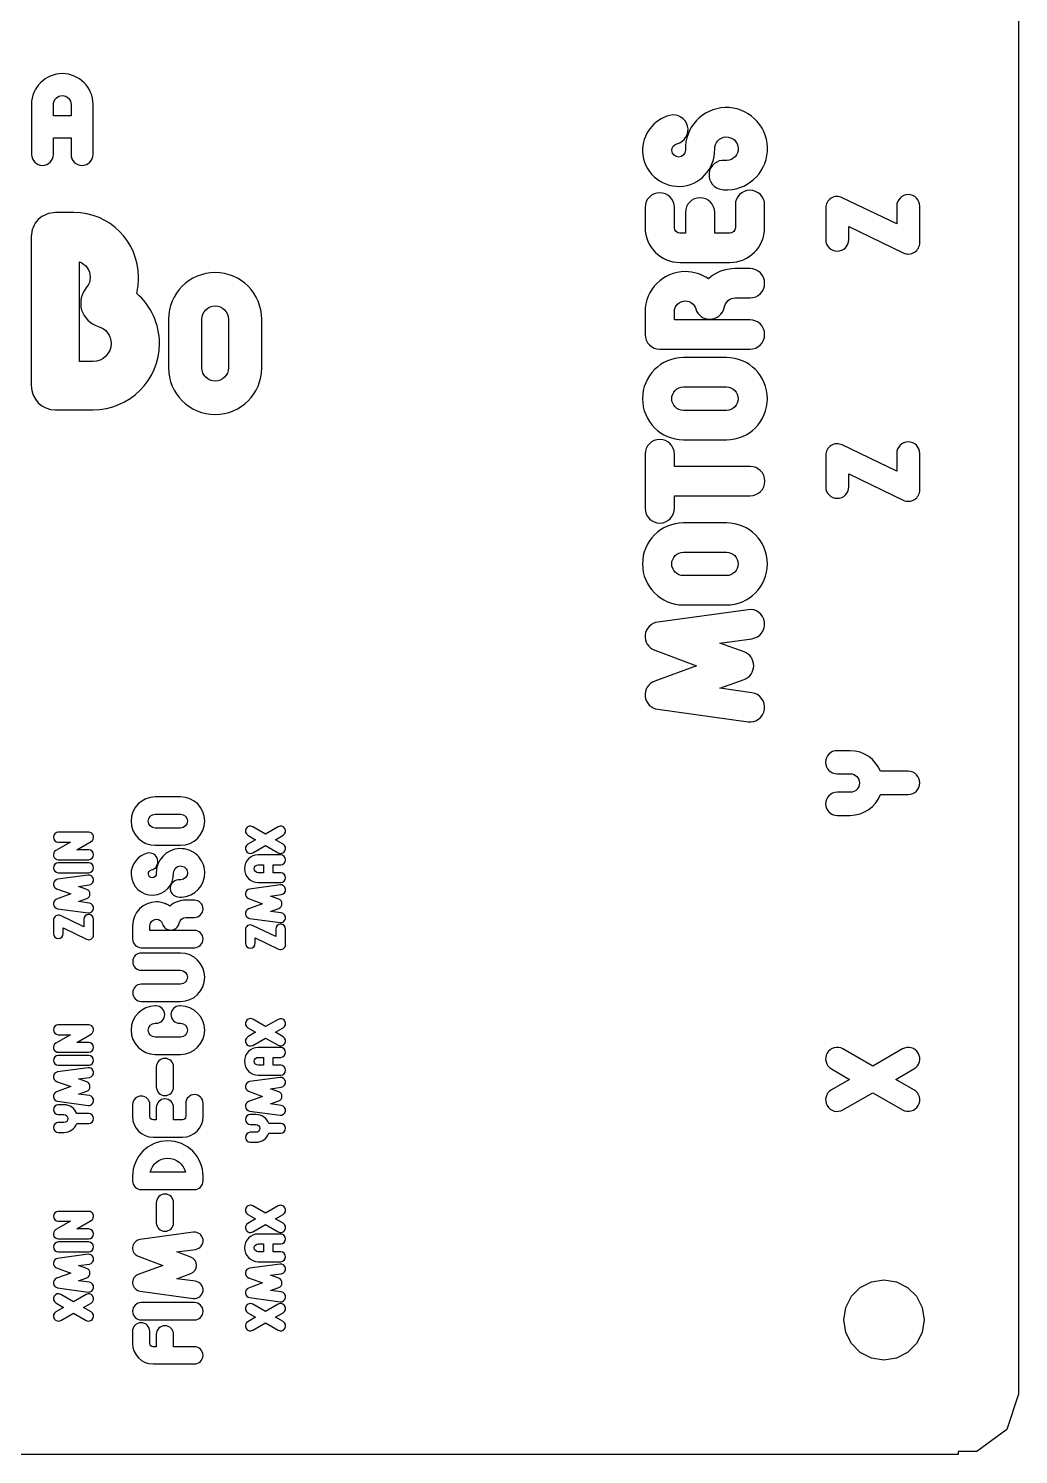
# Model space of a CAD drawing. Extents: x 0 to 215, y 0 to 110.
# Drawn here: x 165.3 to 214.6, y 0.1 to 71.2 of the extents above; entities that cross this region are included whole.
import ezdxf

# ---------------------------------------------------------------- set-up
doc = ezdxf.new("R2010")
doc.units = 0
doc.layers.get('0').update_dxf_attribs({"linetype": 'CONTINUOUS'})

msp = doc.modelspace()

# ---------------------------------------------------------------- linework, layer by layer
at = {"color": 7}
for points in [[(214.57824, 107.142861), (214.57824, 3.142869)], [(165.426681, 67.372289), (165.426681, 64.884608)], [(166.521263, 66.804512), (166.521263, 67.372289)], [(167.399267, 67.372289), (167.399267, 66.804512), (166.521263, 66.804512)], [(168.493849, 64.884608), (168.493849, 67.372289)], [(197.218077, 66.826297), (197.218077, 66.826297)], [(166.521263, 64.884608), (166.521263, 65.709933), (167.399267, 65.709933), (167.399267, 64.884608)], [(197.569099, 65.414406), (197.569099, 65.414406)], [(199.971654, 64.587543), (199.971654, 64.587543)], [(208.513254, 62.304399), (208.513254, 61.419122), (205.802095, 62.728594)], [(167.53958, 61.987176), (166.625501, 61.987176)], [(195.985598, 62.249727), (195.985598, 61.235661)], [(197.444292, 61.235661), (197.444292, 62.249727)], [(197.990327, 61.99231), (197.990327, 60.962644), (197.717308, 60.962644)], [(200.205667, 60.962644), (199.449021, 60.962644), (199.449021, 61.99231)], [(200.478686, 62.374534), (200.478686, 61.235661)], [(201.93738, 61.235661), (201.93738, 62.374534)], [(204.978296, 62.212192), (204.978296, 60.644515)], [(209.662883, 60.496969), (209.662883, 62.304408)], [(206.127926, 60.644515), (206.127926, 61.296177), (208.839085, 59.980556)], [(165.415316, 60.789865), (165.415316, 53.374253)], [(168.492277, 54.571567), (167.822815, 54.571567), (167.822815, 59.528182)], [(197.717308, 59.503951), (200.205667, 59.503951)], [(201.211934, 59.195098), (200.470886, 59.195098)], [(200.470886, 57.736404), (201.211934, 57.736404)], [(195.985598, 57.04216), (195.985598, 55.918887)], [(201.211934, 56.644334), (197.444292, 56.644334), (197.444292, 57.04216)], [(172.252987, 56.678991), (172.252987, 54.252526)], [(173.909008, 54.252526), (173.909008, 56.678991)], [(175.237366, 56.678991), (175.237366, 54.252526)], [(176.893384, 54.252526), (176.893384, 56.678991)], [(196.718846, 55.18564), (201.211934, 55.18564)], [(200.034057, 54.762344), (197.89672, 54.762344)], [(197.89672, 53.30365), (200.034057, 53.30365)], [(166.612624, 52.164067), (168.492277, 52.164067)], [(200.034057, 52.133573), (197.89672, 52.133573)], [(197.89672, 50.67488), (200.034057, 50.67488)], [(195.985598, 49.958698), (195.985598, 47.259723)], [(201.219734, 49.342458), (197.444292, 49.342458), (197.444292, 49.958698)], [(204.978296, 49.897716), (204.978296, 48.330039)], [(208.513254, 49.989923), (208.513254, 49.104646), (205.802095, 50.414118)], [(209.662883, 48.18249), (209.662883, 49.989932)], [(206.127926, 48.330039), (206.127926, 48.981699), (208.839085, 47.66608)], [(197.444292, 47.259723), (197.444292, 47.883764), (201.219734, 47.883764)], [(200.034057, 46.535253), (197.89672, 46.535253)], [(197.89672, 45.076559), (200.034057, 45.076559)], [(200.034057, 43.906482), (197.89672, 43.906482)], [(201.110525, 42.21158), (196.617438, 41.595342)], [(197.89672, 42.447789), (200.034057, 42.447789)], [(200.915516, 40.105446), (199.714237, 40.550073), (201.305538, 40.768487)], [(196.461428, 40.19125), (198.544163, 39.419002), (196.461428, 38.654553)], [(201.305538, 38.077315), (199.714237, 38.29573), (200.915516, 38.740357)], [(196.617438, 37.25046), (201.110525, 36.626422)], [(206.195552, 35.190975), (205.550036, 35.190975)], [(209.091143, 34.164298), (207.701749, 34.164298)], [(205.550036, 34.041342), (206.195552, 34.041342)], [(172.850155, 32.88945), (171.589017, 32.88945)], [(206.195552, 33.119181), (205.550036, 33.119181)], [(207.707899, 33.014669), (209.091143, 33.014669)], [(171.589017, 32.028748), (172.850155, 32.028748)], [(205.550036, 31.969552), (206.195552, 31.969552)], [(172.850155, 31.338345), (171.589017, 31.338345)], [(177.713979, 31.40285), (177.713979, 31.40285), (177.080709, 31.040231), (176.447439, 31.405477)], [(166.76401, 30.637232), (167.363123, 30.637232), (166.64051, 30.21943)], [(168.277554, 31.128606), (166.76401, 31.128606)], [(168.277554, 30.25359), (167.678444, 30.25359), (168.401055, 30.671392)], [(176.200435, 30.979796), (176.589332, 30.756442), (176.200435, 30.533089)], [(177.958352, 30.535716), (177.57471, 30.756442), (177.958352, 30.977165)], [(171.188583, 30.083252), (171.188583, 30.083252)], [(171.589017, 30.477641), (172.850155, 30.477641)], [(176.447439, 30.107405), (177.080709, 30.472654), (177.713979, 30.110032), (177.713979, 30.110032)], [(177.837479, 30.001108), (176.720717, 30.001108)], [(168.274927, 29.606937), (168.274927, 29.606937), (166.761383, 29.606937), (166.761383, 29.606937)], [(166.761383, 29.11556), (168.274927, 29.11556), (168.274927, 29.11556)], [(166.76401, 29.762216), (168.277554, 29.762216)], [(171.395703, 29.250166), (171.395703, 29.250166)], [(176.720717, 29.509731), (176.975601, 29.509731), (176.975601, 29.11558)], [(176.975601, 29.11558), (176.720717, 29.11558)], [(177.837479, 29.11558), (177.466975, 29.11558), (177.466975, 29.509731), (177.837479, 29.509731)], [(168.243394, 28.994566), (166.729853, 28.786977)], [(168.177701, 28.285093), (167.77304, 28.434868), (168.309087, 28.508444)], [(172.813334, 28.76228), (172.813334, 28.76228)], [(177.803319, 28.508466), (176.289778, 28.300878)], [(176.720717, 28.624205), (177.837479, 28.624205)], [(166.677298, 28.313995), (167.378888, 28.053857), (166.677298, 27.796343)], [(168.309087, 27.601895), (167.77304, 27.67547), (168.177701, 27.825248)], [(173.545161, 27.746952), (173.107906, 27.746952)], [(176.237223, 27.827896), (176.938813, 27.567757), (176.237223, 27.310244)], [(177.737626, 27.798993), (177.332965, 27.948769), (177.869012, 28.022344)], [(166.729853, 27.323361), (168.243394, 27.113148)], [(177.869012, 27.115795), (177.332965, 27.189371), (177.737626, 27.339149)], [(166.519637, 26.754523), (166.519637, 26.084465)], [(168.030553, 26.793927), (168.030553, 26.41554), (166.871746, 26.975235)], [(167.011014, 26.084465), (167.011014, 26.362999), (168.169819, 25.800677)], [(168.521928, 26.021414), (168.521928, 26.793952)], [(170.461359, 26.47661), (170.461359, 25.813822)], [(173.545161, 26.241872), (171.322063, 26.241872), (171.322063, 26.47661)], [(173.107906, 26.886247), (173.545161, 26.886247)], [(176.289778, 26.837262), (177.803319, 26.627049)], [(177.590478, 26.307827), (177.590478, 25.92944), (176.431671, 26.489135)], [(178.081853, 25.535314), (178.081853, 26.307852)], [(176.079562, 26.268423), (176.079562, 25.598366)], [(176.570939, 25.598366), (176.570939, 25.876899), (177.729744, 25.314577)], [(170.894011, 25.38117), (173.545161, 25.38117)], [(172.850155, 25.113855), (170.894011, 25.113855), (170.894011, 25.113855)], [(170.894011, 24.253153), (170.894011, 24.253153), (172.850155, 24.253153)], [(172.850155, 23.562747), (170.894011, 23.562747), (170.894011, 23.562747)], [(170.894011, 22.702046), (172.850155, 22.702046)], [(171.630442, 22.479463), (171.589017, 22.479463)], [(172.850155, 22.479463), (172.804128, 22.479463)], [(168.277554, 21.537899), (166.76401, 21.537899)], [(171.589017, 21.618758), (171.630442, 21.618758)], [(172.804128, 21.618758), (172.850155, 21.618758)], [(176.200435, 21.389086), (176.589332, 21.165733), (176.200435, 20.942382)], [(177.713979, 21.812143), (177.713979, 21.812143), (177.080709, 21.449521), (176.447439, 21.81477)], [(177.958352, 20.945009), (177.57471, 21.165733), (177.958352, 21.386459)], [(166.76401, 21.046522), (167.363123, 21.046522), (166.64051, 20.628723)], [(168.277554, 20.662883), (167.678444, 20.662883), (168.401055, 21.080682)], [(172.850155, 20.928355), (171.589017, 20.928355)], [(176.447439, 20.516698), (177.080709, 20.881944), (177.713979, 20.519325), (177.713979, 20.519325)], [(168.274927, 20.016227), (168.274927, 20.016227), (166.761383, 20.016227), (166.761383, 20.016227)], [(166.76401, 20.171506), (168.277554, 20.171506)], [(171.589017, 20.067654), (172.850155, 20.067654)], [(177.837479, 20.410399), (176.720717, 20.410399)], [(176.720717, 19.919024), (176.975601, 19.919024), (176.975601, 19.524873)], [(177.837479, 19.524873), (177.466975, 19.524873), (177.466975, 19.919024), (177.837479, 19.919024)], [(208.802391, 20.335232), (208.802391, 20.335232), (207.32078, 19.486843), (205.839173, 20.341381)], [(168.243394, 19.403856), (166.729853, 19.196267)], [(166.761383, 19.52485), (168.274927, 19.52485), (168.274927, 19.52485)], [(171.644251, 19.439819), (171.644251, 19.439819), (171.644251, 18.445638), (171.644251, 18.445638)], [(172.504952, 18.445638), (172.504952, 19.439819), (172.504952, 19.439819)], [(176.975601, 19.524873), (176.720717, 19.524873)], [(205.261283, 19.345444), (206.171151, 18.822884), (205.261283, 18.300327)], [(209.37413, 18.306474), (208.476559, 18.822884), (209.37413, 19.339298)], [(166.677298, 18.723285), (167.378888, 18.463147), (166.677298, 18.205633)], [(168.177701, 18.694383), (167.77304, 18.844161), (168.309087, 18.917734)], [(177.803319, 18.917756), (176.289778, 18.710168)], [(176.720717, 19.033496), (177.837479, 19.033496)], [(168.309087, 18.011185), (167.77304, 18.08476), (168.177701, 18.234539)], [(176.237223, 18.237186), (176.938813, 17.977048), (176.237223, 17.719534)], [(177.737626, 18.208284), (177.332965, 18.358062), (177.869012, 18.431634)], [(205.839173, 17.304385), (207.32078, 18.158928), (208.802391, 17.310537), (208.802391, 17.310537)], [(166.729853, 17.732657), (168.243394, 17.522458)], [(167.039917, 17.557228), (166.76401, 17.557228)], [(166.76401, 17.065851), (167.039917, 17.065851)], [(168.277554, 17.118401), (167.683699, 17.118401)], [(170.461359, 17.566174), (170.461359, 16.967807)], [(171.322063, 16.967807), (171.322063, 17.566174)], [(171.644251, 17.414282), (171.644251, 16.806714), (171.483155, 16.806714)], [(172.951414, 16.806714), (172.504952, 16.806714), (172.504952, 17.414282)], [(173.112506, 17.639806), (173.112506, 16.967807)], [(173.973211, 16.967807), (173.973211, 17.639806)], [(176.289778, 17.246558), (177.803319, 17.036359)], [(176.599842, 17.071128), (176.323935, 17.071128)], [(177.869012, 17.525083), (177.332965, 17.598658), (177.737626, 17.748433)], [(167.039917, 16.671699), (166.76401, 16.671699)], [(167.686327, 16.627023), (168.277554, 16.627023)], [(176.323935, 16.579751), (176.599842, 16.579751)], [(177.837479, 16.632301), (177.243624, 16.632301)], [(166.76401, 16.180322), (167.039917, 16.180322)], [(171.483155, 15.946021), (172.951414, 15.946021)], [(176.599842, 16.1856), (176.323935, 16.1856)], [(176.323935, 15.694223), (176.599842, 15.694223)], [(177.246252, 16.140924), (177.837479, 16.140924)], [(170.461359, 14.00247), (170.461359, 13.767717)], [(173.089494, 14.195792), (171.340472, 14.195792)], [(173.973211, 13.767717), (173.973211, 14.00247)], [(170.889408, 13.335071), (173.540558, 13.335071)], [(168.277554, 12.247781), (166.76401, 12.247781)], [(171.644251, 12.679638), (171.644251, 12.679638), (171.644251, 11.685453), (171.644251, 11.685453)], [(172.504952, 11.685453), (172.504952, 12.679638), (172.504952, 12.679638)], [(176.200435, 12.098965), (176.589332, 11.875615), (176.200435, 11.652264)], [(177.713979, 12.522017), (177.713979, 12.522017), (177.080709, 12.159389), (176.447439, 12.524641)], [(177.958352, 11.654889), (177.57471, 11.875615), (177.958352, 12.096341)], [(166.76401, 11.756404), (167.363123, 11.756404), (166.64051, 11.338602)], [(168.277554, 11.372751), (167.678444, 11.372751), (168.401055, 11.790553)], [(176.447439, 11.22656), (177.080709, 11.591812), (177.713979, 11.229185), (177.713979, 11.229185)], [(168.274927, 10.726095), (168.274927, 10.726095), (166.761383, 10.726095), (166.761383, 10.726095)], [(166.76401, 10.881374), (168.277554, 10.881374)], [(173.485325, 11.208357), (170.834177, 10.844742)], [(177.837479, 11.120275), (176.720717, 11.120275)], [(168.243394, 10.11373), (166.729853, 9.906127)], [(166.761383, 10.234718), (168.274927, 10.234718), (168.274927, 10.234718)], [(170.742122, 10.01625), (171.971041, 9.560574), (170.742122, 9.109527)], [(173.370257, 9.965619), (172.661445, 10.227973), (173.600392, 10.356864)], [(176.720717, 10.628898), (176.975601, 10.628898), (176.975601, 10.234747)], [(176.975601, 10.234747), (176.720717, 10.234747)], [(177.837479, 10.234747), (177.466975, 10.234747), (177.466975, 10.628898), (177.837479, 10.628898)], [(166.677298, 9.433151), (167.378888, 9.173027), (166.677298, 8.915499)], [(168.177701, 9.404251), (167.77304, 9.554027), (168.309087, 9.627602)], [(177.803319, 9.62763), (176.289778, 9.420027)], [(176.720717, 9.743369), (177.837479, 9.743369)], [(168.309087, 8.721048), (167.77304, 8.794623), (168.177701, 8.944398)], [(173.600392, 8.768913), (172.661445, 8.897803), (173.370257, 9.160157)], [(176.237223, 8.947051), (176.938813, 8.686927), (176.237223, 8.429399)], [(177.737626, 8.918152), (177.332965, 9.067927), (177.869012, 9.141502)], [(206.702239, 8.460867), (207.260241, 8.744867)], [(207.260241, 8.744867), (207.87824, 8.842855)], [(207.87824, 8.842855), (208.496241, 8.744867)], [(208.496241, 8.744867), (209.05424, 8.460867)], [(166.729853, 8.442523), (168.243394, 8.232323)], [(168.154054, 8.112012), (168.154054, 8.112012), (167.520784, 7.749385), (166.887514, 8.114637)], [(170.834177, 8.281035), (173.485325, 7.91282)], [(176.289778, 7.956423), (177.803319, 7.746224)], [(177.869012, 8.234948), (177.332965, 8.308523), (177.737626, 8.458299)], [(205.97624, 7.460869), (206.26024, 8.018879)], [(206.26024, 8.018879), (206.702239, 8.460867)], [(209.05424, 8.460867), (209.496239, 8.018879)], [(209.496239, 8.018879), (209.78024, 7.460869)], [(166.64051, 7.688961), (167.029407, 7.46561), (166.64051, 7.24226)], [(166.887514, 6.816556), (167.520784, 7.181808), (168.154054, 6.81918), (168.154054, 6.81918)], [(168.398427, 7.244884), (168.014785, 7.46561), (168.398427, 7.686336)], [(173.540558, 7.705273), (173.540558, 7.705273), (170.889408, 7.705273), (170.889408, 7.705273)], [(176.200435, 7.202861), (176.589332, 6.979511), (176.200435, 6.75616)], [(177.713979, 7.625913), (177.713979, 7.625913), (177.080709, 7.263285), (176.447439, 7.628537)], [(177.958352, 6.758785), (177.57471, 6.979511), (177.958352, 7.200237)], [(205.878241, 6.842859), (205.97624, 7.460869)], [(209.78024, 7.460869), (209.878241, 6.842859)], [(170.889408, 6.84458), (173.540558, 6.84458), (173.540558, 6.84458)], [(176.447439, 6.330456), (177.080709, 6.695708), (177.713979, 6.333081), (177.713979, 6.333081)], [(205.97624, 6.224877), (205.878241, 6.842859)], [(209.878241, 6.842859), (209.78024, 6.224877)], [(170.456756, 6.27102), (170.456756, 5.672681)], [(171.31746, 5.672681), (171.31746, 6.27102)], [(171.639648, 6.123757), (171.639648, 5.511588), (171.478552, 5.511588)], [(173.540558, 5.511588), (172.500349, 5.511588), (172.500349, 6.123757)], [(206.26024, 5.666867), (205.97624, 6.224877)], [(209.78024, 6.224877), (209.496239, 5.666867)], [(206.702239, 5.224879), (206.26024, 5.666867)], [(207.260241, 4.940879), (206.702239, 5.224879)], [(209.05424, 5.224879), (208.496241, 4.940879)], [(209.496239, 5.666867), (209.05424, 5.224879)], [(171.478552, 4.650895), (173.540558, 4.650895)], [(207.87824, 4.842863), (207.260241, 4.940879)], [(208.496241, 4.940879), (207.87824, 4.842863)], [(214.57824, 3.142869), (214.005242, 1.379855)], [(214.005242, 1.379855), (212.505239, 0.289856)], [(211.578241, 0.142875), (108.578241, 0.142875)], [(211.578241, 0.289856), (211.578241, 0.142875)], [(212.505239, 0.289856), (211.578241, 0.289856)]]:
    msp.add_lwpolyline(points, dxfattribs=at)
for points in [[(166.960265, 68.905876), (166.11738, 68.905876), (165.426681, 68.215174), (165.426681, 67.372289)], [(168.493849, 67.372289), (168.493849, 68.215174), (167.809006, 68.905876), (166.960265, 68.905876)], [(166.521263, 67.372289), (166.521263, 67.61228), (166.720274, 67.811294), (166.960265, 67.811294)], [(166.960265, 67.811294), (167.206106, 67.811294), (167.399267, 67.61228), (167.399267, 67.372289)], [(197.218077, 66.826297), (196.399026, 66.623483), (195.829586, 65.866834), (195.860789, 65.024381)], [(198.099533, 66.295863), (198.005929, 66.685888), (197.608103, 66.927705), (197.218077, 66.826297)], [(199.963854, 67.216322), (198.83278, 67.177319), (197.951324, 66.225657), (197.990327, 65.094587)], [(201.430348, 66.662486), (201.032522, 67.03691), (200.509889, 67.231923), (199.963854, 67.216322)], [(197.569099, 65.414406), (197.959125, 65.508011), (198.200939, 65.905837), (198.099533, 66.295863)], [(202.077788, 65.242796), (202.062182, 65.788831), (201.828171, 66.295863), (201.430348, 66.662486)], [(197.319482, 65.071185), (197.311693, 65.234995), (197.42089, 65.375403), (197.569099, 65.414406)], [(199.449021, 65.149188), (199.433414, 65.469011), (199.690835, 65.742027), (200.010657, 65.757628)], [(200.010657, 65.757628), (200.166667, 65.757628), (200.314876, 65.703024), (200.431883, 65.601619)], [(200.431883, 65.601619), (200.548892, 65.492413), (200.611294, 65.344201), (200.619095, 65.188191)], [(165.426681, 64.884608), (165.426681, 64.580231), (165.672522, 64.33439), (165.976898, 64.33439)], [(165.976898, 64.33439), (166.275419, 64.33439), (166.521263, 64.580231), (166.521263, 64.884608)], [(167.399267, 64.884608), (167.399267, 64.580231), (167.645111, 64.33439), (167.949488, 64.33439)], [(167.949488, 64.33439), (168.248005, 64.33439), (168.493849, 64.580231), (168.493849, 64.884608)], [(195.860789, 65.024381), (195.891991, 64.033719), (196.726646, 63.261469), (197.717308, 63.292671)], [(197.662704, 64.751365), (197.483293, 64.743576), (197.327283, 64.891773), (197.319482, 65.071185)], [(197.990327, 65.094587), (197.990327, 64.915175), (197.849916, 64.759165), (197.662704, 64.751365)], [(197.717308, 63.292671), (198.70017, 63.323871), (199.480221, 64.158526), (199.449021, 65.149188)], [(199.971654, 64.587543), (199.566028, 64.626546), (199.207205, 64.337929), (199.168202, 63.932302)], [(200.619095, 65.188191), (200.634702, 64.868371), (200.377278, 64.595352), (200.049658, 64.579754)], [(200.104262, 63.12106), (201.235333, 63.160061), (202.116792, 64.111722), (202.077788, 65.242796)], [(199.168202, 63.932302), (199.129198, 63.534476), (199.417819, 63.175653), (199.815645, 63.13665)], [(200.049658, 64.579754), (200.026262, 64.579754), (199.995056, 64.579754), (199.971654, 64.587543)], [(196.711045, 62.975174), (196.313219, 62.975174), (195.985598, 62.647553), (195.985598, 62.249727)], [(197.444292, 62.249727), (197.444292, 62.647553), (197.116669, 62.975174), (196.711045, 62.975174)], [(198.715774, 62.725557), (198.317948, 62.725557), (197.990327, 62.397936), (197.990327, 61.99231)], [(199.449021, 61.99231), (199.449021, 62.397936), (199.121398, 62.725557), (198.715774, 62.725557)], [(199.815645, 63.136667), (199.909249, 63.12106), (200.010657, 63.12106), (200.104262, 63.12106)], [(201.204133, 63.099981), (200.806307, 63.099981), (200.478686, 62.772361), (200.478686, 62.374534)], [(201.93738, 62.374534), (201.93738, 62.772361), (201.60976, 63.099981), (201.204133, 63.099981)], [(205.242648, 62.704012), (205.076659, 62.593353), (204.978296, 62.40892), (204.978296, 62.212192)], [(205.802095, 62.728594), (205.623809, 62.814663), (205.414787, 62.808516), (205.242648, 62.704012)], [(209.091143, 62.882297), (208.771459, 62.882297), (208.513254, 62.624089), (208.513254, 62.304408)], [(209.662883, 62.304408), (209.662883, 62.624089), (209.410825, 62.882297), (209.091143, 62.882297)], [(166.625501, 61.987176), (166.303641, 61.987176), (165.994659, 61.858438), (165.76292, 61.639571)], [(170.758158, 58.768598), (170.758158, 60.545252), (169.316233, 61.987176), (167.53958, 61.987176)], [(165.76292, 61.639571), (165.544057, 61.407836), (165.415316, 61.111725), (165.415316, 60.789865)], [(195.985598, 61.235661), (195.985598, 60.276201), (196.757849, 59.503951), (197.717308, 59.503951)], [(197.717308, 60.962644), (197.569099, 60.962644), (197.444292, 61.079651), (197.444292, 61.235661)], [(200.478686, 61.235661), (200.478686, 61.079651), (200.353879, 60.962644), (200.205667, 60.962644)], [(200.205667, 59.503951), (201.157329, 59.503951), (201.93738, 60.276201), (201.93738, 61.235661)], [(204.978296, 60.644515), (204.978296, 60.324831), (205.230355, 60.072772), (205.550036, 60.072772)], [(205.550036, 60.072772), (205.869721, 60.072772), (206.127926, 60.324831), (206.127926, 60.644515)], [(209.398531, 60.011296), (209.56452, 60.115808), (209.662883, 60.300241), (209.662883, 60.496969)], [(208.839085, 59.980556), (209.01737, 59.89449), (209.226393, 59.906783), (209.398531, 60.011296)], [(167.822815, 59.528182), (168.131798, 59.412313), (168.350661, 59.116203), (168.350661, 58.768598)], [(174.573184, 58.999188), (173.297966, 58.999188), (172.252987, 57.954215), (172.252987, 56.678991)], [(176.893384, 56.678991), (176.893384, 57.954215), (175.857261, 58.999188), (174.573184, 58.999188)], [(197.982527, 59.046889), (196.882656, 59.046889), (195.985598, 58.149831), (195.985598, 57.04216)], [(199.136999, 58.688066), (198.809379, 58.914281), (198.411552, 59.046889), (197.982527, 59.046889)], [(200.470886, 59.195098), (199.956053, 59.195098), (199.495822, 59.007886), (199.136999, 58.688066)], [(201.93738, 58.461851), (201.93738, 58.867477), (201.60976, 59.195098), (201.211934, 59.195098)], [(168.17042, 58.266499), (167.900059, 57.957514), (167.809937, 57.532659), (167.925809, 57.133558)], [(168.350661, 58.768598), (168.350661, 58.575482), (168.299164, 58.408116), (168.17042, 58.266499)], [(170.668038, 57.957514), (170.73241, 58.227874), (170.758158, 58.485363), (170.758158, 58.768598)], [(201.211934, 57.736404), (201.60976, 57.736404), (201.93738, 58.064027), (201.93738, 58.461851)], [(171.800977, 55.459895), (171.800977, 56.451218), (171.363251, 57.352421), (170.668038, 57.957514)], [(197.444292, 57.04216), (197.444292, 57.346379), (197.686106, 57.588195), (197.982527, 57.588195)], [(197.982527, 57.588195), (198.232141, 57.588195), (198.434954, 57.432186), (198.50516, 57.19817)], [(199.91705, 57.244973), (199.987256, 57.549192), (200.19787, 57.736404), (200.470886, 57.736404)], [(167.925809, 57.133558), (168.041676, 56.747328), (168.350661, 56.438346), (168.749766, 56.322474)], [(173.909008, 56.678991), (173.909008, 57.042078), (174.210102, 57.343173), (174.573184, 57.343173)], [(174.573184, 57.343173), (174.936271, 57.343173), (175.237366, 57.042078), (175.237366, 56.678991)], [(198.50516, 57.19817), (198.598765, 56.87835), (198.895185, 56.667736), (199.230607, 56.675536)], [(199.230607, 56.675536), (199.558227, 56.683326), (199.846844, 56.917353), (199.91705, 57.244973)], [(168.749766, 56.322474), (169.135995, 56.206607), (169.393481, 55.871872), (169.393481, 55.459895)], [(201.93738, 55.918887), (201.93738, 56.324514), (201.60976, 56.644334), (201.211934, 56.644334)], [(168.492277, 52.164067), (170.307556, 52.164067), (171.800977, 53.644617), (171.800977, 55.459895)], [(169.393481, 55.459895), (169.393481, 54.970669), (168.981504, 54.571567), (168.492277, 54.571567)], [(195.985598, 55.918887), (195.985598, 55.513264), (196.313219, 55.18564), (196.718846, 55.18564)], [(201.211934, 55.18564), (201.60976, 55.18564), (201.93738, 55.513264), (201.93738, 55.918887)], [(197.89672, 54.762344), (196.77345, 54.762344), (195.852988, 53.849685), (195.852988, 52.718612)], [(202.077788, 52.718612), (202.077788, 53.849685), (201.16513, 54.762344), (200.034057, 54.762344)], [(172.252987, 54.252526), (172.252987, 52.968452), (173.297966, 51.932329), (174.573184, 51.932329)], [(174.573184, 53.58835), (174.210102, 53.58835), (173.909008, 53.889444), (173.909008, 54.252526)], [(175.237366, 54.252526), (175.237366, 53.889444), (174.936271, 53.58835), (174.573184, 53.58835)], [(174.573184, 51.932329), (175.857261, 51.932329), (176.893384, 52.968452), (176.893384, 54.252526)], [(165.415316, 53.374253), (165.415316, 52.704788), (165.956036, 52.164067), (166.612624, 52.164067)], [(197.311682, 52.718612), (197.311682, 53.038431), (197.5769, 53.30365), (197.89672, 53.30365)], [(200.034057, 53.30365), (200.353879, 53.30365), (200.619095, 53.038431), (200.619095, 52.718612)], [(195.852988, 52.718612), (195.852988, 51.595342), (196.77345, 50.67488), (197.89672, 50.67488)], [(197.89672, 52.133573), (197.5769, 52.133573), (197.311682, 52.398792), (197.311682, 52.718612)], [(200.619095, 52.718612), (200.619095, 52.398792), (200.353879, 52.133573), (200.034057, 52.133573)], [(200.034057, 50.67488), (201.16513, 50.67488), (202.077788, 51.595342), (202.077788, 52.718612)], [(196.718846, 50.691946), (196.313219, 50.691946), (195.985598, 50.364322), (195.985598, 49.958698)], [(197.444292, 49.958698), (197.444292, 50.364322), (197.116669, 50.691946), (196.718846, 50.691946)], [(205.802095, 50.414118), (205.623809, 50.500187), (205.414787, 50.494037), (205.242648, 50.389536)], [(209.091143, 50.567819), (208.771459, 50.567819), (208.513254, 50.309613), (208.513254, 49.989932)], [(209.662883, 49.989932), (209.662883, 50.309613), (209.410825, 50.567819), (209.091143, 50.567819)], [(205.242648, 50.389536), (205.076659, 50.278877), (204.978296, 50.094442), (204.978296, 49.897716)], [(201.945181, 48.60921), (201.945181, 49.014837), (201.625361, 49.342458), (201.219734, 49.342458)], [(201.219734, 47.883764), (201.625361, 47.883764), (201.945181, 48.211384), (201.945181, 48.60921)], [(204.978296, 48.330039), (204.978296, 48.010355), (205.230355, 47.758296), (205.550036, 47.758296)], [(205.550036, 47.758296), (205.869721, 47.758296), (206.127926, 48.010355), (206.127926, 48.330039)], [(208.839085, 47.66608), (209.01737, 47.580011), (209.226393, 47.592307), (209.398531, 47.69682)], [(209.398531, 47.69682), (209.56452, 47.801332), (209.662883, 47.985765), (209.662883, 48.18249)], [(195.985598, 47.259723), (195.985598, 46.854099), (196.313219, 46.526475), (196.718846, 46.526475)], [(196.718846, 46.526475), (197.116669, 46.526475), (197.444292, 46.854099), (197.444292, 47.259723)], [(197.89672, 46.535253), (196.77345, 46.535253), (195.852988, 45.622591), (195.852988, 44.491521)], [(202.077788, 44.491521), (202.077788, 45.622591), (201.16513, 46.535253), (200.034057, 46.535253)], [(197.311682, 44.491521), (197.311682, 44.81134), (197.5769, 45.076559), (197.89672, 45.076559)], [(200.034057, 45.076559), (200.353879, 45.076559), (200.619095, 44.81134), (200.619095, 44.491521)], [(195.852988, 44.491521), (195.852988, 43.368251), (196.77345, 42.447789), (197.89672, 42.447789)], [(197.89672, 43.906482), (197.5769, 43.906482), (197.311682, 44.171701), (197.311682, 44.491521)], [(200.619095, 44.491521), (200.619095, 44.171701), (200.353879, 43.906482), (200.034057, 43.906482)], [(200.034057, 42.447789), (201.16513, 42.447789), (202.077788, 43.368251), (202.077788, 44.491521)], [(201.929579, 41.595342), (201.874975, 41.993165), (201.508352, 42.273985), (201.110525, 42.21158)], [(196.617438, 41.595342), (196.282016, 41.548538), (196.024599, 41.28332), (195.985598, 40.947899)], [(201.305538, 40.768487), (201.703364, 40.823092), (201.984184, 41.189715), (201.929579, 41.595342)], [(195.985598, 40.947899), (195.954396, 40.620278), (196.149409, 40.300458), (196.461428, 40.19125)], [(201.391345, 39.419002), (201.391345, 39.731021), (201.204133, 40.004038), (200.915516, 40.105446)], [(200.915516, 38.740357), (201.204133, 38.841765), (201.391345, 39.114781), (201.391345, 39.419002)], [(196.461428, 38.654553), (196.149409, 38.537543), (195.954396, 38.225524), (195.985598, 37.890103)], [(195.985598, 37.890103), (196.024599, 37.562482), (196.282016, 37.297264), (196.617438, 37.25046)], [(201.929579, 37.25046), (201.984184, 37.648286), (201.703364, 38.022711), (201.305538, 38.077315)], [(201.110525, 36.626422), (201.508352, 36.571817), (201.874975, 36.852637), (201.929579, 37.25046)], [(205.550036, 35.190975), (205.230355, 35.190975), (204.972147, 34.932767), (204.972147, 34.613085)], [(207.701749, 34.164298), (207.468137, 34.760631), (206.884098, 35.190975), (206.195552, 35.190975)], [(204.972147, 34.613085), (204.972147, 34.29955), (205.230355, 34.041342), (205.550036, 34.041342)], [(209.662883, 33.586409), (209.662883, 33.906093), (209.404678, 34.164298), (209.091143, 34.164298)], [(206.195552, 34.041342), (206.453757, 34.041342), (206.656632, 33.83232), (206.656632, 33.580262)], [(206.656632, 33.580262), (206.656632, 33.322057), (206.453757, 33.119181), (206.195552, 33.119181)], [(209.091143, 33.014669), (209.404678, 33.014669), (209.662883, 33.272874), (209.662883, 33.586409)], [(171.589017, 32.88945), (170.926232, 32.88945), (170.383113, 32.350936), (170.383113, 31.683545)], [(174.05606, 31.683545), (174.05606, 32.350936), (173.517543, 32.88945), (172.850155, 32.88945)], [(205.550036, 33.119181), (205.230355, 33.119181), (204.972147, 32.860973), (204.972147, 32.541292)], [(206.195552, 31.969552), (206.890247, 31.969552), (207.474284, 32.399893), (207.707899, 33.014669)], [(171.243817, 31.683545), (171.243817, 31.872256), (171.400306, 32.028748), (171.589017, 32.028748)], [(172.850155, 32.028748), (173.038863, 32.028748), (173.195355, 31.872256), (173.195355, 31.683545)], [(204.972147, 32.541292), (204.972147, 32.227757), (205.230355, 31.969552), (205.550036, 31.969552)], [(170.383113, 31.683545), (170.383113, 31.02076), (170.926232, 30.477641), (171.589017, 30.477641)], [(171.589017, 31.338345), (171.400306, 31.338345), (171.243817, 31.494837), (171.243817, 31.683545)], [(173.195355, 31.683545), (173.195355, 31.494837), (173.038863, 31.338345), (172.850155, 31.338345)], [(172.850155, 30.477641), (173.517543, 30.477641), (174.05606, 31.02076), (174.05606, 31.683545)], [(176.111095, 31.316137), (176.042774, 31.197891), (176.08219, 31.048113), (176.200435, 30.979796)], [(176.447439, 31.405477), (176.329193, 31.473798), (176.179415, 31.431752), (176.111095, 31.316137)], [(178.05032, 31.313509), (177.982002, 31.431755), (177.832224, 31.47117), (177.713979, 31.40285)], [(177.958352, 30.977165), (178.076598, 31.045486), (178.116013, 31.195264), (178.05032, 31.313509)], [(166.76401, 31.128606), (166.627373, 31.128606), (166.51701, 31.018246), (166.51701, 30.884233)], [(166.51701, 30.884233), (166.51701, 30.747595), (166.627373, 30.637232), (166.76401, 30.637232)], [(168.514045, 30.947298), (168.48514, 31.055033), (168.387917, 31.128606), (168.277554, 31.128606)], [(168.401055, 30.671392), (168.49565, 30.726572), (168.54295, 30.839562), (168.514045, 30.947298)], [(178.05032, 30.199375), (178.116013, 30.317621), (178.076595, 30.467399), (177.958352, 30.535716)], [(166.64051, 30.21943), (166.545915, 30.16425), (166.498617, 30.051259), (166.52752, 29.943524)], [(166.52752, 29.943524), (166.556425, 29.835791), (166.65365, 29.762216), (166.76401, 29.762216)], [(168.521928, 30.006589), (168.521928, 30.143227), (168.411565, 30.25359), (168.277554, 30.25359)], [(168.277554, 29.762216), (168.411565, 29.762216), (168.521928, 29.872579), (168.521928, 30.006589)], [(171.188583, 30.083252), (170.705303, 29.963584), (170.369306, 29.517123), (170.387716, 29.020033)], [(171.708688, 29.77027), (171.653454, 30.000406), (171.418718, 30.143089), (171.188583, 30.083252)], [(172.808731, 30.313387), (172.14134, 30.290386), (171.621236, 29.728846), (171.644251, 29.061455)], [(173.674035, 29.986597), (173.4393, 30.207526), (173.130918, 30.322593), (172.808731, 30.313387)], [(174.05606, 29.148907), (174.046859, 29.471095), (173.908774, 29.77027), (173.674035, 29.986597)], [(176.720717, 30.001108), (176.342331, 30.001108), (176.032264, 29.69367), (176.032264, 29.312656)], [(176.200435, 30.533089), (176.08219, 30.464771), (176.042774, 30.314993), (176.111095, 30.196748)], [(176.111095, 30.196748), (176.179415, 30.08113), (176.329193, 30.039087), (176.447439, 30.107405)], [(177.713979, 30.110032), (177.832224, 30.041715), (177.982002, 30.08113), (178.05032, 30.199375)], [(178.08448, 29.756735), (178.08448, 29.890745), (177.974117, 30.001108), (177.837479, 30.001108)], [(166.761383, 29.606937), (166.627373, 29.606937), (166.51701, 29.496574), (166.51701, 29.359933)], [(166.51701, 29.359933), (166.51701, 29.223295), (166.627373, 29.11556), (166.761383, 29.11556)], [(168.521928, 29.359933), (168.521928, 29.496574), (168.411565, 29.606937), (168.274927, 29.606937)], [(168.274927, 29.11556), (168.411565, 29.11556), (168.521928, 29.223295), (168.521928, 29.359933)], [(171.24842, 29.047649), (171.24382, 29.144304), (171.308254, 29.227153), (171.395703, 29.250166)], [(171.395703, 29.250166), (171.625839, 29.3054), (171.768522, 29.540135), (171.708688, 29.77027)], [(172.504952, 29.093676), (172.495752, 29.282384), (172.647635, 29.44348), (172.836346, 29.452686)], [(172.836346, 29.452686), (172.928399, 29.452686), (173.015851, 29.420467), (173.084891, 29.36063)], [(173.195355, 29.116689), (173.204556, 28.927978), (173.052672, 28.766886), (172.859359, 28.75768)], [(172.89158, 27.896975), (173.558968, 27.919976), (174.079072, 28.48152), (174.05606, 29.148907)], [(173.084891, 29.36063), (173.153931, 29.296193), (173.190752, 29.208741), (173.195355, 29.116689)], [(176.032264, 29.312656), (176.032264, 28.934272), (176.342331, 28.624205), (176.720717, 28.624205)], [(176.523642, 29.312656), (176.523642, 29.423019), (176.612982, 29.509731), (176.720717, 29.509731)], [(176.720717, 29.11558), (176.612982, 29.11558), (176.523642, 29.204923), (176.523642, 29.312656)], [(177.837479, 29.509731), (177.974117, 29.509731), (178.08448, 29.620094), (178.08448, 29.756735)], [(178.08448, 28.871206), (178.08448, 29.00522), (177.974117, 29.11558), (177.837479, 29.11558)], [(166.51701, 28.568881), (166.506511, 28.458518), (166.572192, 28.350783), (166.677298, 28.313995)], [(166.729853, 28.786977), (166.616863, 28.771201), (166.53015, 28.681872), (166.51701, 28.568881)], [(168.5193, 28.786977), (168.500899, 28.92099), (168.377404, 29.015586), (168.243394, 28.994566)], [(168.309087, 28.508444), (168.443097, 28.526844), (168.537692, 28.650339), (168.5193, 28.786977)], [(170.387716, 29.020033), (170.406116, 28.435492), (170.898614, 27.979824), (171.483155, 27.998237)], [(171.450937, 28.858938), (171.345075, 28.854338), (171.25302, 28.941787), (171.24842, 29.047649)], [(171.644251, 29.061455), (171.644251, 28.955594), (171.561402, 28.863541), (171.450937, 28.858938)], [(171.483155, 27.998237), (172.063094, 28.016637), (172.523364, 28.509135), (172.504952, 29.093676)], [(172.813334, 28.76228), (172.573992, 28.785281), (172.362269, 28.614994), (172.339257, 28.375652)], [(172.859359, 28.75768), (172.845558, 28.75768), (172.82714, 28.75768), (172.813334, 28.76228)], [(178.079225, 28.300878), (178.060824, 28.434891), (177.937329, 28.529486), (177.803319, 28.508466)], [(177.837479, 28.624205), (177.974117, 28.624205), (178.08448, 28.734568), (178.08448, 28.871206)], [(166.677298, 27.796343), (166.572192, 27.756928), (166.5065, 27.65182), (166.51701, 27.538832)], [(168.337989, 28.053857), (168.337989, 28.158962), (168.274927, 28.250933), (168.177701, 28.285093)], [(168.177701, 27.825248), (168.274927, 27.859409), (168.337989, 27.951376), (168.337989, 28.053857)], [(172.339257, 28.375652), (172.316227, 28.140917), (172.486543, 27.929191), (172.721278, 27.906178)], [(173.107906, 27.746952), (172.804128, 27.746952), (172.532568, 27.636487), (172.320845, 27.447776)], [(172.721278, 27.906176), (172.776512, 27.896975), (172.836346, 27.896975), (172.89158, 27.896975)], [(173.973211, 27.314299), (173.973211, 27.553638), (173.779897, 27.746952), (173.545161, 27.746952)], [(176.076935, 28.082782), (176.066436, 27.972419), (176.132117, 27.864683), (176.237223, 27.827896)], [(176.289778, 28.300878), (176.176788, 28.285101), (176.090075, 28.195772), (176.076935, 28.082782)], [(177.897914, 27.567757), (177.897914, 27.672863), (177.834852, 27.764833), (177.737626, 27.798993)], [(177.869012, 28.022344), (178.003022, 28.040745), (178.097617, 28.16424), (178.079225, 28.300878)], [(166.51701, 27.538832), (166.530161, 27.428469), (166.616863, 27.339129), (166.729853, 27.323361)], [(166.871746, 26.975235), (166.795543, 27.012022), (166.706203, 27.009395), (166.632628, 26.964736)], [(168.277554, 27.040953), (168.140913, 27.040953), (168.030553, 26.93059), (168.030553, 26.793952)], [(168.243394, 27.113148), (168.377404, 27.094747), (168.500908, 27.189351), (168.5193, 27.323361)], [(168.521928, 26.793952), (168.521928, 26.93059), (168.414192, 27.040953), (168.277554, 27.040953)], [(168.5193, 27.323361), (168.537701, 27.457372), (168.443097, 27.583503), (168.309087, 27.601895)], [(171.639648, 27.659499), (170.990669, 27.659499), (170.461359, 27.130189), (170.461359, 26.47661)], [(172.320845, 27.447776), (172.127534, 27.581253), (171.892795, 27.659499), (171.639648, 27.659499)], [(173.545161, 26.886247), (173.779897, 26.886247), (173.973211, 27.079561), (173.973211, 27.314299)], [(176.237223, 27.310244), (176.132117, 27.270829), (176.066425, 27.165721), (176.076935, 27.052733)], [(176.076935, 27.052733), (176.090086, 26.94237), (176.176788, 26.85303), (176.289778, 26.837262)], [(177.737626, 27.339149), (177.834852, 27.373309), (177.897914, 27.465277), (177.897914, 27.567757)], [(178.079225, 26.837262), (178.097626, 26.971272), (178.003022, 27.097403), (177.869012, 27.115795)], [(166.632628, 26.964736), (166.56168, 26.917438), (166.519637, 26.838608), (166.519637, 26.754523)], [(171.322063, 26.47661), (171.322063, 26.656115), (171.464746, 26.798798), (171.639648, 26.798798)], [(171.639648, 26.798798), (171.786934, 26.798798), (171.906605, 26.706743), (171.948026, 26.568662)], [(171.948026, 26.568662), (172.00326, 26.379952), (172.178162, 26.255681), (172.376078, 26.260284)], [(172.376078, 26.260284), (172.569389, 26.264884), (172.739691, 26.402967), (172.781115, 26.596278)], [(172.781115, 26.596278), (172.822537, 26.775783), (172.946811, 26.886247), (173.107906, 26.886247)], [(176.192553, 26.478636), (176.121605, 26.431339), (176.079562, 26.352508), (176.079562, 26.268423)], [(176.431671, 26.489135), (176.355468, 26.525923), (176.266128, 26.523295), (176.192553, 26.478636)], [(177.837479, 26.554853), (177.700838, 26.554853), (177.590478, 26.44449), (177.590478, 26.307852)], [(177.803319, 26.627049), (177.937329, 26.608648), (178.060833, 26.703251), (178.079225, 26.837262)], [(178.081853, 26.307852), (178.081853, 26.44449), (177.974117, 26.554853), (177.837479, 26.554853)], [(166.519637, 26.084465), (166.519637, 25.947824), (166.627373, 25.840092), (166.76401, 25.840092)], [(166.76401, 25.840092), (166.900651, 25.840092), (167.011014, 25.947824), (167.011014, 26.084465)], [(168.169819, 25.800677), (168.246021, 25.763889), (168.335362, 25.769144), (168.408937, 25.813828)], [(168.408937, 25.813828), (168.479885, 25.858498), (168.521928, 25.937329), (168.521928, 26.021414)], [(170.461359, 25.813822), (170.461359, 25.574481), (170.654672, 25.38117), (170.894011, 25.38117)], [(173.973211, 25.813822), (173.973211, 26.053161), (173.779897, 26.241872), (173.545161, 26.241872)], [(173.545161, 25.38117), (173.779897, 25.38117), (173.973211, 25.574481), (173.973211, 25.813822)], [(176.079562, 25.598366), (176.079562, 25.461725), (176.187298, 25.353992), (176.323935, 25.353992)], [(176.323935, 25.353992), (176.460576, 25.353992), (176.570939, 25.461725), (176.570939, 25.598366)], [(170.894011, 25.113855), (170.654672, 25.113855), (170.465962, 24.920541), (170.465962, 24.685806)], [(174.05606, 23.90795), (174.05606, 24.570738), (173.51294, 25.113855), (172.850155, 25.113855)], [(177.729744, 25.314577), (177.805946, 25.277789), (177.895287, 25.283044), (177.968862, 25.327729)], [(177.968862, 25.327729), (178.03981, 25.372399), (178.081853, 25.451229), (178.081853, 25.535314)], [(170.465962, 24.685806), (170.465962, 24.446464), (170.654672, 24.253153), (170.894011, 24.253153)], [(172.850155, 24.253153), (173.038863, 24.253153), (173.195355, 24.096661), (173.195355, 23.90795)], [(170.894011, 23.562747), (170.654672, 23.562747), (170.465962, 23.369437), (170.465962, 23.130095)], [(172.850155, 22.702046), (173.51294, 22.702046), (174.05606, 23.24056), (174.05606, 23.90795)], [(173.195355, 23.90795), (173.195355, 23.71924), (173.038863, 23.562747), (172.850155, 23.562747)], [(170.465962, 23.130095), (170.465962, 22.89536), (170.654672, 22.702046), (170.894011, 22.702046)], [(171.589017, 22.479463), (170.921629, 22.479463), (170.383113, 21.940946), (170.383113, 21.273558)], [(172.063094, 22.051414), (172.063094, 22.286149), (171.86978, 22.479463), (171.630442, 22.479463)], [(171.630442, 21.618758), (171.86978, 21.618758), (172.063094, 21.812072), (172.063094, 22.051414)], [(172.804128, 22.479463), (172.564789, 22.479463), (172.371475, 22.286149), (172.371475, 22.051414)], [(172.371475, 22.051414), (172.371475, 21.812072), (172.564789, 21.618758), (172.804128, 21.618758)], [(174.05606, 21.273558), (174.05606, 21.940946), (173.51294, 22.479463), (172.850155, 22.479463)], [(166.76401, 21.537899), (166.627373, 21.537899), (166.51701, 21.427536), (166.51701, 21.293526)], [(168.514045, 21.356588), (168.48514, 21.464324), (168.387917, 21.537899), (168.277554, 21.537899)], [(168.401055, 21.080682), (168.49565, 21.135865), (168.54295, 21.248853), (168.514045, 21.356588)], [(171.243817, 21.273558), (171.243817, 21.462269), (171.395706, 21.618758), (171.589017, 21.618758)], [(172.850155, 21.618758), (173.038863, 21.618758), (173.195355, 21.462269), (173.195355, 21.273558)], [(176.111095, 21.725427), (176.042774, 21.607182), (176.08219, 21.457406), (176.200435, 21.389086)], [(176.447439, 21.81477), (176.329193, 21.883088), (176.179415, 21.841045), (176.111095, 21.725427)], [(178.05032, 21.7228), (177.982002, 21.841045), (177.832224, 21.88046), (177.713979, 21.812143)], [(177.958352, 21.386459), (178.076598, 21.454779), (178.116013, 21.604554), (178.05032, 21.7228)], [(166.64051, 20.628723), (166.545915, 20.57354), (166.498617, 20.460549), (166.52752, 20.352817)], [(166.51701, 21.293526), (166.51701, 21.156885), (166.627373, 21.046522), (166.76401, 21.046522)], [(168.521928, 20.415879), (168.521928, 20.55252), (168.411565, 20.662883), (168.277554, 20.662883)], [(170.383113, 21.273558), (170.383113, 20.610771), (170.921629, 20.067654), (171.589017, 20.067654)], [(171.589017, 20.928355), (171.395706, 20.928355), (171.243817, 21.084848), (171.243817, 21.273558)], [(172.850155, 20.067654), (173.51294, 20.067654), (174.05606, 20.610771), (174.05606, 21.273558)], [(173.195355, 21.273558), (173.195355, 21.084848), (173.038863, 20.928355), (172.850155, 20.928355)], [(176.200435, 20.942382), (176.08219, 20.874061), (176.042774, 20.724283), (176.111095, 20.606038)], [(176.111095, 20.606038), (176.179415, 20.49042), (176.329193, 20.448377), (176.447439, 20.516698)], [(177.713979, 20.519325), (177.832224, 20.451005), (177.982002, 20.49042), (178.05032, 20.608665)], [(178.05032, 20.608665), (178.116013, 20.726911), (178.076595, 20.876689), (177.958352, 20.945009)], [(166.761383, 20.016227), (166.627373, 20.016227), (166.51701, 19.905864), (166.51701, 19.769226)], [(166.52752, 20.352817), (166.556425, 20.245081), (166.65365, 20.171506), (166.76401, 20.171506)], [(168.521928, 19.769226), (168.521928, 19.905864), (168.411565, 20.016227), (168.274927, 20.016227)], [(168.277554, 20.171506), (168.411565, 20.171506), (168.521928, 20.281869), (168.521928, 20.415879)], [(176.720717, 20.410399), (176.342331, 20.410399), (176.032264, 20.10296), (176.032264, 19.721949)], [(176.523642, 19.721949), (176.523642, 19.832312), (176.612982, 19.919024), (176.720717, 19.919024)], [(178.08448, 20.166025), (178.08448, 20.300036), (177.974117, 20.410399), (177.837479, 20.410399)], [(177.837479, 19.919024), (177.974117, 19.919024), (178.08448, 20.029387), (178.08448, 20.166025)], [(205.052261, 20.132356), (204.892419, 19.855708), (204.984635, 19.505287), (205.261283, 19.345444)], [(205.839173, 20.341381), (205.562525, 20.501221), (205.212103, 20.402858), (205.052261, 20.132356)], [(209.589302, 20.126209), (209.42946, 20.402858), (209.079039, 20.495074), (208.802391, 20.335232)], [(209.37413, 19.339298), (209.650779, 19.499137), (209.742995, 19.849561), (209.589302, 20.126209)], [(166.51701, 19.769226), (166.51701, 19.632586), (166.627373, 19.52485), (166.761383, 19.52485)], [(166.729853, 19.196267), (166.616863, 19.180491), (166.53015, 19.091162), (166.51701, 18.978172)], [(168.5193, 19.196267), (168.500899, 19.330281), (168.377404, 19.424876), (168.243394, 19.403856)], [(168.274927, 19.52485), (168.411565, 19.52485), (168.521928, 19.632586), (168.521928, 19.769226)], [(168.309087, 18.917734), (168.443097, 18.936135), (168.537692, 19.059629), (168.5193, 19.196267)], [(172.0723, 19.867869), (171.837562, 19.867869), (171.644251, 19.674555), (171.644251, 19.439819)], [(172.504952, 19.439819), (172.504952, 19.674555), (172.311639, 19.867869), (172.0723, 19.867869)], [(176.032264, 19.721949), (176.032264, 19.343562), (176.342331, 19.033496), (176.720717, 19.033496)], [(176.720717, 19.524873), (176.612982, 19.524873), (176.523642, 19.614213), (176.523642, 19.721949)], [(178.08448, 19.280499), (178.08448, 19.41451), (177.974117, 19.524873), (177.837479, 19.524873)], [(177.837479, 19.033496), (177.974117, 19.033496), (178.08448, 19.143859), (178.08448, 19.280499)], [(166.51701, 18.978172), (166.506511, 18.867809), (166.572192, 18.760073), (166.677298, 18.723285)], [(168.337989, 18.463147), (168.337989, 18.568255), (168.274927, 18.660223), (168.177701, 18.694383)], [(168.177701, 18.234539), (168.274927, 18.268699), (168.337989, 18.360667), (168.337989, 18.463147)], [(176.076935, 18.492072), (176.066436, 18.381709), (176.132117, 18.273974), (176.237223, 18.237186)], [(176.289778, 18.710168), (176.176788, 18.694392), (176.090075, 18.605063), (176.076935, 18.492072)], [(178.079225, 18.710168), (178.060824, 18.844181), (177.937329, 18.938776), (177.803319, 18.917756)], [(177.869012, 18.431634), (178.003022, 18.450035), (178.097617, 18.57353), (178.079225, 18.710168)], [(166.677298, 18.205633), (166.572192, 18.166218), (166.5065, 18.061113), (166.51701, 17.948134)], [(166.51701, 17.948134), (166.530161, 17.837757), (166.616863, 17.748433), (166.729853, 17.732657)], [(168.5193, 17.732657), (168.537701, 17.866656), (168.443097, 17.992793), (168.309087, 18.011185)], [(170.889408, 17.994215), (170.654672, 17.994215), (170.461359, 17.800899), (170.461359, 17.566174)], [(171.322063, 17.566174), (171.322063, 17.800899), (171.128749, 17.994215), (170.889408, 17.994215)], [(171.644251, 18.445638), (171.644251, 18.210903), (171.837562, 18.017589), (172.0723, 18.017589)], [(172.0723, 17.846929), (171.837562, 17.846929), (171.644251, 17.653607), (171.644251, 17.414282)], [(172.0723, 18.017589), (172.311639, 18.017589), (172.504952, 18.210903), (172.504952, 18.445638)], [(172.504952, 17.414282), (172.504952, 17.653607), (172.311639, 17.846929), (172.0723, 17.846929)], [(173.540558, 18.067858), (173.30582, 18.067858), (173.112506, 17.874559), (173.112506, 17.639806)], [(173.973211, 17.639806), (173.973211, 17.874559), (173.779897, 18.067858), (173.540558, 18.067858)], [(177.897914, 17.977048), (177.897914, 18.082156), (177.834852, 18.174123), (177.737626, 18.208284)], [(177.737626, 17.748433), (177.834852, 17.782611), (177.897914, 17.874559), (177.897914, 17.977048)], [(205.261283, 18.300327), (204.984635, 18.140485), (204.892419, 17.790061), (205.052261, 17.513427)], [(209.589302, 17.519551), (209.742995, 17.796214), (209.650779, 18.146632), (209.37413, 18.306474)], [(166.76401, 17.557228), (166.627373, 17.557228), (166.51701, 17.446851), (166.51701, 17.310227)], [(166.51701, 17.310227), (166.51701, 17.1762), (166.627373, 17.065851), (166.76401, 17.065851)], [(167.683699, 17.118401), (167.583846, 17.373275), (167.334218, 17.557228), (167.039917, 17.557228)], [(167.039917, 17.065851), (167.15028, 17.065851), (167.236992, 16.976499), (167.236992, 16.868775)], [(168.243394, 17.522458), (168.377404, 17.504114), (168.500908, 17.598658), (168.5193, 17.732657)], [(168.521928, 16.8714), (168.521928, 17.008023), (168.411565, 17.118401), (168.277554, 17.118401)], [(176.237223, 17.719534), (176.132117, 17.680136), (176.066425, 17.575008), (176.076935, 17.462034)], [(176.076935, 17.462034), (176.090086, 17.351657), (176.176788, 17.262334), (176.289778, 17.246558)], [(176.323935, 17.071128), (176.187298, 17.071128), (176.076935, 16.960751), (176.076935, 16.824127)], [(177.243624, 16.632301), (177.143771, 16.887176), (176.894143, 17.071128), (176.599842, 17.071128)], [(177.803319, 17.036359), (177.937329, 17.018014), (178.060833, 17.112559), (178.079225, 17.246558)], [(178.079225, 17.246558), (178.097626, 17.380557), (178.003022, 17.50671), (177.869012, 17.525083)], [(205.052261, 17.513427), (205.212103, 17.242917), (205.562525, 17.144563), (205.839173, 17.304385)], [(208.802391, 17.310537), (209.079039, 17.150687), (209.42946, 17.242917), (209.589302, 17.519551)], [(166.76401, 16.671699), (166.627373, 16.671699), (166.51701, 16.561322), (166.51701, 16.424698)], [(166.51701, 16.424698), (166.51701, 16.290671), (166.627373, 16.180322), (166.76401, 16.180322)], [(167.236992, 16.868775), (167.236992, 16.758398), (167.15028, 16.671699), (167.039917, 16.671699)], [(167.039917, 16.180322), (167.336845, 16.180322), (167.586474, 16.364246), (167.686327, 16.627023)], [(168.277554, 16.627023), (168.411565, 16.627023), (168.521928, 16.737372), (168.521928, 16.8714)], [(170.461359, 16.967807), (170.461359, 16.401697), (170.917026, 15.946021), (171.483155, 15.946021)], [(171.483155, 16.806714), (171.395706, 16.806714), (171.322063, 16.875774), (171.322063, 16.967807)], [(173.112506, 16.967807), (173.112506, 16.875774), (173.038863, 16.806714), (172.951414, 16.806714)], [(172.951414, 15.946021), (173.51294, 15.946021), (173.973211, 16.401697), (173.973211, 16.967807)], [(176.076935, 16.824127), (176.076935, 16.6901), (176.187298, 16.579751), (176.323935, 16.579751)], [(176.599842, 16.579751), (176.710205, 16.579751), (176.796917, 16.4904), (176.796917, 16.382675)], [(176.796917, 16.382675), (176.796917, 16.272298), (176.710205, 16.1856), (176.599842, 16.1856)], [(178.081853, 16.3853), (178.081853, 16.521924), (177.97149, 16.632301), (177.837479, 16.632301)], [(177.837479, 16.140924), (177.97149, 16.140924), (178.081853, 16.251273), (178.081853, 16.3853)], [(172.214983, 15.760686), (171.24842, 15.760686), (170.461359, 14.969024), (170.461359, 14.00247)], [(173.973211, 14.00247), (173.973211, 14.969024), (173.181546, 15.760686), (172.214983, 15.760686)], [(176.323935, 16.1856), (176.187298, 16.1856), (176.076935, 16.075223), (176.076935, 15.938599)], [(176.076935, 15.938599), (176.076935, 15.804571), (176.187298, 15.694223), (176.323935, 15.694223)], [(176.599842, 15.694223), (176.89677, 15.694223), (177.146399, 15.878147), (177.246252, 16.140924)], [(171.340472, 14.195792), (171.432525, 14.596209), (171.786934, 14.899993), (172.214983, 14.899993)], [(172.214983, 14.899993), (172.643032, 14.899993), (173.002044, 14.596209), (173.089494, 14.195792)], [(170.461359, 13.767717), (170.461359, 13.528393), (170.654672, 13.335071), (170.889408, 13.335071)], [(173.540558, 13.335071), (173.779897, 13.335071), (173.973211, 13.528393), (173.973211, 13.767717)], [(172.0723, 13.107684), (171.837562, 13.107684), (171.644251, 12.914362), (171.644251, 12.679638)], [(172.504952, 12.679638), (172.504952, 12.914362), (172.311639, 13.107684), (172.0723, 13.107684)], [(166.76401, 12.247781), (166.627373, 12.247781), (166.51701, 12.137404), (166.51701, 12.003405)], [(168.514045, 12.066453), (168.48514, 12.174206), (168.387917, 12.247781), (168.277554, 12.247781)], [(176.111095, 12.43529), (176.042774, 12.317067), (176.08219, 12.167263), (176.200435, 12.098965)], [(176.447439, 12.524641), (176.329193, 12.592967), (176.179415, 12.550888), (176.111095, 12.43529)], [(178.05032, 12.432665), (177.982002, 12.550916), (177.832224, 12.590343), (177.713979, 12.522017)], [(177.958352, 12.096341), (178.076598, 12.164639), (178.116013, 12.314414), (178.05032, 12.432665)], [(166.51701, 12.003405), (166.51701, 11.866753), (166.627373, 11.756404), (166.76401, 11.756404)], [(168.521928, 11.12575), (168.521928, 11.262402), (168.411565, 11.372751), (168.277554, 11.372751)], [(168.401055, 11.790553), (168.49565, 11.845727), (168.54295, 11.958729), (168.514045, 12.066453)], [(171.644251, 11.685453), (171.644251, 11.450701), (171.837562, 11.257407), (172.0723, 11.257407)], [(172.0723, 11.257407), (172.311639, 11.257407), (172.504952, 11.450701), (172.504952, 11.685453)], [(176.200435, 11.652264), (176.08219, 11.583938), (176.042774, 11.434163), (176.111095, 11.315912)], [(178.05032, 11.318536), (178.116013, 11.436787), (178.076595, 11.586563), (177.958352, 11.654889)], [(166.64051, 11.338602), (166.545915, 11.2834), (166.498617, 11.170426), (166.52752, 11.062674)], [(166.761383, 10.726095), (166.627373, 10.726095), (166.51701, 10.615747), (166.51701, 10.479095)], [(166.52752, 11.062674), (166.556425, 10.954949), (166.65365, 10.881374), (166.76401, 10.881374)], [(168.521928, 10.479095), (168.521928, 10.615747), (168.411565, 10.726095), (168.274927, 10.726095)], [(168.277554, 10.881374), (168.411565, 10.881374), (168.521928, 10.991751), (168.521928, 11.12575)], [(170.834177, 10.844742), (170.63626, 10.817084), (170.484371, 10.66062), (170.461359, 10.462726)], [(173.968608, 10.844742), (173.936389, 11.079466), (173.720063, 11.245159), (173.485325, 11.208357)], [(173.600392, 10.356864), (173.835131, 10.389066), (174.000826, 10.605389), (173.968608, 10.844742)], [(176.720717, 11.120275), (176.342331, 11.120275), (176.032264, 10.812822), (176.032264, 10.431822)], [(176.111095, 11.315912), (176.179415, 11.200285), (176.329193, 11.158262), (176.447439, 11.22656)], [(177.713979, 11.229185), (177.832224, 11.160887), (177.982002, 11.200285), (178.05032, 11.318536)], [(178.08448, 10.875899), (178.08448, 11.009898), (177.974117, 11.120275), (177.837479, 11.120275)], [(177.837479, 10.628898), (177.974117, 10.628898), (178.08448, 10.739247), (178.08448, 10.875899)], [(166.51701, 10.479095), (166.51701, 10.342471), (166.627373, 10.234718), (166.761383, 10.234718)], [(168.5193, 9.906127), (168.500899, 10.040154), (168.377404, 10.134755), (168.243394, 10.11373)], [(168.274927, 10.234718), (168.411565, 10.234718), (168.521928, 10.342471), (168.521928, 10.479095)], [(170.461359, 10.462726), (170.442958, 10.269403), (170.558017, 10.080681), (170.742122, 10.01625)], [(173.651023, 9.560574), (173.651023, 9.744696), (173.540558, 9.905788), (173.370257, 9.965619)], [(176.032264, 10.431822), (176.032264, 10.053447), (176.342331, 9.743369), (176.720717, 9.743369)], [(176.523642, 10.431822), (176.523642, 10.542171), (176.612982, 10.628898), (176.720717, 10.628898)], [(176.720717, 10.234747), (176.612982, 10.234747), (176.523642, 10.324098), (176.523642, 10.431822)], [(178.08448, 9.99037), (178.08448, 10.124369), (177.974117, 10.234747), (177.837479, 10.234747)], [(177.837479, 9.743369), (177.974117, 9.743369), (178.08448, 9.853718), (178.08448, 9.99037)], [(166.51701, 9.688054), (166.506511, 9.577677), (166.572192, 9.469953), (166.677298, 9.433151)], [(166.729853, 9.906127), (166.616863, 9.890323), (166.53015, 9.801027), (166.51701, 9.688054)], [(168.337989, 9.173027), (168.337989, 9.278126), (168.274927, 9.370102), (168.177701, 9.404251)], [(168.309087, 9.627602), (168.443097, 9.645946), (168.537692, 9.769503), (168.5193, 9.906127)], [(173.370257, 9.160157), (173.540558, 9.219988), (173.651023, 9.381081), (173.651023, 9.560574)], [(176.289778, 9.420027), (176.176788, 9.404223), (176.090075, 9.314928), (176.076935, 9.201954)], [(178.079225, 9.420027), (178.060824, 9.554055), (177.937329, 9.648656), (177.803319, 9.62763)], [(177.869012, 9.141502), (178.003022, 9.159847), (178.097617, 9.283404), (178.079225, 9.420027)], [(166.677298, 8.915499), (166.572192, 8.876101), (166.5065, 8.770973), (166.51701, 8.657999)], [(166.51701, 8.657999), (166.530161, 8.547622), (166.616863, 8.458299), (166.729853, 8.442523)], [(168.177701, 8.944398), (168.274927, 8.978575), (168.337989, 9.070552), (168.337989, 9.173027)], [(168.5193, 8.442523), (168.537701, 8.576522), (168.443097, 8.702675), (168.309087, 8.721048)], [(170.742122, 9.109527), (170.558017, 9.040495), (170.442949, 8.856373), (170.461359, 8.658451)], [(170.461359, 8.658451), (170.48436, 8.465157), (170.63626, 8.308665), (170.834177, 8.281035)], [(173.968608, 8.281035), (174.000826, 8.515787), (173.835131, 8.736711), (173.600392, 8.768913)], [(176.076935, 9.201954), (176.066436, 9.091577), (176.132117, 8.983853), (176.237223, 8.947051)], [(177.897914, 8.686927), (177.897914, 8.792027), (177.834852, 8.884003), (177.737626, 8.918152)], [(177.737626, 8.458299), (177.834852, 8.492476), (177.897914, 8.584452), (177.897914, 8.686927)], [(166.55117, 8.025285), (166.482849, 7.907062), (166.522265, 7.757287), (166.64051, 7.688961)], [(166.887514, 8.114637), (166.769268, 8.182963), (166.61949, 8.140883), (166.55117, 8.025285)], [(168.490395, 8.022661), (168.422077, 8.140912), (168.272299, 8.180338), (168.154054, 8.112012)], [(168.243394, 8.232323), (168.377404, 8.213979), (168.500908, 8.308523), (168.5193, 8.442523)], [(168.398427, 7.686336), (168.516673, 7.754634), (168.556088, 7.904438), (168.490395, 8.022661)], [(173.485325, 7.91282), (173.720063, 7.88059), (173.936389, 8.046311), (173.968608, 8.281035)], [(176.237223, 8.429399), (176.132117, 8.390001), (176.066425, 8.284873), (176.076935, 8.1719)], [(176.076935, 8.1719), (176.090086, 8.061523), (176.176788, 7.972199), (176.289778, 7.956423)], [(177.803319, 7.746224), (177.937329, 7.727879), (178.060833, 7.822424), (178.079225, 7.956423)], [(178.079225, 7.956423), (178.097626, 8.090422), (178.003022, 8.216575), (177.869012, 8.234948)], [(166.64051, 7.24226), (166.522265, 7.173934), (166.482849, 7.024158), (166.55117, 6.905907)], [(168.490395, 6.908532), (168.556088, 7.026783), (168.51667, 7.176558), (168.398427, 7.244884)], [(170.889408, 7.705273), (170.654672, 7.705273), (170.461359, 7.511951), (170.461359, 7.272627)], [(170.461359, 7.272627), (170.461359, 7.033274), (170.654672, 6.84458), (170.889408, 6.84458)], [(173.973211, 7.272627), (173.973211, 7.511951), (173.779897, 7.705273), (173.540558, 7.705273)], [(173.540558, 6.84458), (173.779897, 6.84458), (173.973211, 7.033274), (173.973211, 7.272627)], [(176.111095, 7.539186), (176.042774, 7.420963), (176.08219, 7.271187), (176.200435, 7.202861)], [(176.447439, 7.628537), (176.329193, 7.696863), (176.179415, 7.654784), (176.111095, 7.539186)], [(178.05032, 7.536561), (177.982002, 7.654812), (177.832224, 7.694239), (177.713979, 7.625913)], [(177.958352, 7.200237), (178.076598, 7.268535), (178.116013, 7.418338), (178.05032, 7.536561)], [(166.55117, 6.905907), (166.61949, 6.790281), (166.769268, 6.748258), (166.887514, 6.816556)], [(168.154054, 6.81918), (168.272299, 6.750883), (168.422077, 6.790281), (168.490395, 6.908532)], [(170.889408, 6.703695), (170.650069, 6.703695), (170.456756, 6.510373), (170.456756, 6.27102)], [(171.31746, 6.27102), (171.31746, 6.510373), (171.128749, 6.703695), (170.889408, 6.703695)], [(172.0723, 6.551803), (171.832961, 6.551803), (171.639648, 6.358481), (171.639648, 6.123757)], [(172.500349, 6.123757), (172.500349, 6.358481), (172.307036, 6.551803), (172.0723, 6.551803)], [(176.200435, 6.75616), (176.08219, 6.687834), (176.042774, 6.538059), (176.111095, 6.419808)], [(176.111095, 6.419808), (176.179415, 6.304181), (176.329193, 6.262158), (176.447439, 6.330456)], [(177.713979, 6.333081), (177.832224, 6.264783), (177.982002, 6.304181), (178.05032, 6.422432)], [(178.05032, 6.422432), (178.116013, 6.540683), (178.076595, 6.690459), (177.958352, 6.758785)], [(170.456756, 5.672681), (170.456756, 5.111143), (170.917026, 4.650895), (171.478552, 4.650895)], [(171.478552, 5.511588), (171.391103, 5.511588), (171.31746, 5.58522), (171.31746, 5.672681)], [(173.968608, 5.078942), (173.968608, 5.318266), (173.775294, 5.511588), (173.540558, 5.511588)], [(173.540558, 4.650895), (173.775294, 4.650895), (173.968608, 4.844189), (173.968608, 5.078942)]]:
    msp.add_open_spline(points, degree=3, dxfattribs=at)

doc.saveas('drawing.dxf')
